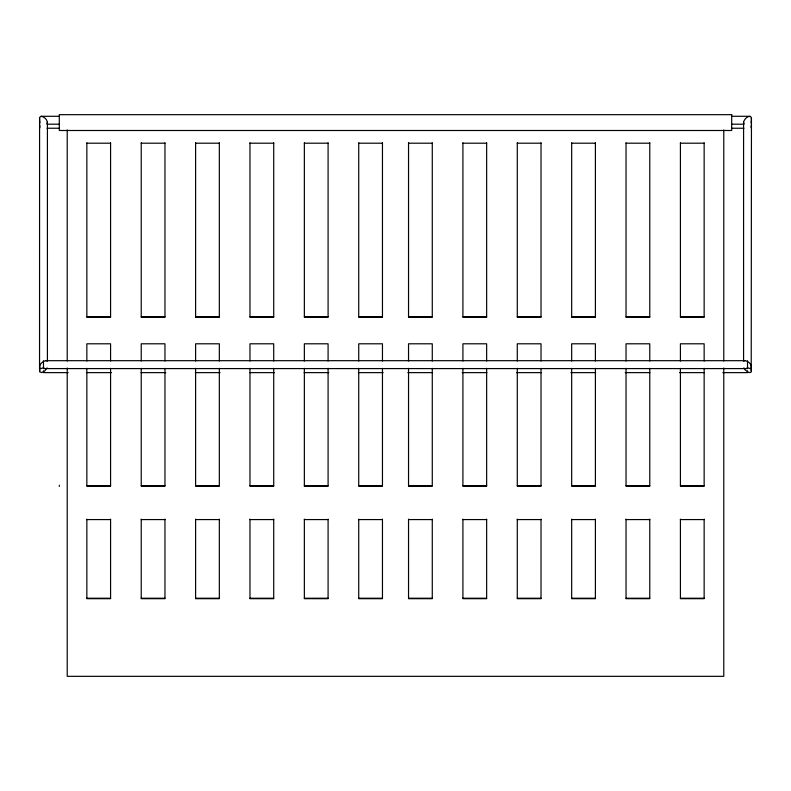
<?xml version="1.0" encoding="UTF-8"?>
<svg xmlns="http://www.w3.org/2000/svg" width="791" height="791" viewBox="0 0 791 791"><rect width="100%" height="100%" fill="white"/><g stroke="black" fill="none" stroke-linecap="round" stroke-linejoin="round"><path stroke-width="1.19" d="M47.094 367.874L44.889 370.85L41.864 372.551L39.787 371.988L39.876 369.476M39.55 371.305L39.58 117.454L41.172 116.287L59.305 116.287M41.172 116.287C44.375 116.742 48.231 120.252 47.094 123.673M39.787 125.314L39.876 127.717M743.58 361.131L743.58 122.219C744.291 119.194 747.277 115.98 750.58 116.425L751.45 118.264L751.213 371.988L750.016 372.63L748.148 372.215L745.201 369.921L743.906 367.874M751.213 119.223L751.45 118.264M751.213 123.267L751.124 120.865M39.876 120.865L39.787 123.267M751.124 127.717L751.213 125.314M43.891 367.588L40.984 368.586L39.787 367.944C38.927 364.483 42.694 360.983 45.987 360.686L745.013 360.686C748.306 360.983 752.073 364.483 751.213 367.944L750.016 368.586L747.109 367.588M744.311 360.884L745.013 360.686M731.695 116.287L749.828 116.287M47.025 124.197L59.305 124.197M731.695 124.197L743.975 124.197M47.025 128.241L59.305 128.241M731.695 128.241L743.975 128.241M86.852 143.201L110.582 143.201M141.233 143.201L164.963 143.201M195.604 143.201L219.334 143.201M249.976 143.201L273.716 143.201M304.357 143.201L328.087 143.201M358.728 143.201L382.458 143.201M408.542 143.201L432.272 143.201M462.913 143.201L486.643 143.201M517.284 143.201L541.024 143.201M571.666 143.201L595.396 143.201M626.037 143.201L649.767 143.201M680.418 143.201L704.148 143.201M86.852 316.786L110.582 316.786M141.233 316.786L164.963 316.786M195.604 316.786L219.334 316.786M249.976 316.786L273.716 316.786M304.357 316.786L328.087 316.786M358.728 316.786L382.458 316.786M408.542 316.786L432.272 316.786M462.913 316.786L486.643 316.786M517.284 316.786L541.024 316.786M571.666 316.786L595.396 316.786M626.037 316.786L649.767 316.786M680.418 316.786L704.148 316.786M68.184 372.63L43.485 372.63L43.485 370.85M86.713 372.63L111.422 372.63M141.065 372.63L165.764 372.63M195.407 372.63L220.106 372.63M249.758 372.63L274.457 372.63M304.1 372.63L328.799 372.63M358.442 372.63L383.151 372.63M407.849 372.63L432.558 372.63M462.201 372.63L486.9 372.63M516.543 372.63L541.242 372.63M570.894 372.63L595.593 372.63M625.236 372.63L649.935 372.63M679.578 372.63L704.287 372.63M722.816 372.63L747.515 372.63L747.515 370.85M86.852 485.733L110.582 485.733M141.233 485.733L164.963 485.733M195.604 485.733L219.334 485.733M249.976 485.733L273.716 485.733M304.357 485.733L328.087 485.733M358.728 485.733L382.458 485.733M408.542 485.733L432.272 485.733M462.913 485.733L486.643 485.733M517.284 485.733L541.024 485.733M571.666 485.733L595.396 485.733M626.037 485.733L649.767 485.733M680.418 485.733L704.148 485.733M86.852 519.578L110.582 519.578M141.233 519.578L164.963 519.578M195.604 519.578L219.334 519.578M249.976 519.578L273.716 519.578M304.357 519.578L328.087 519.578M358.728 519.578L382.458 519.578M408.542 519.578L432.272 519.578M462.913 519.578L486.643 519.578M517.284 519.578L541.024 519.578M571.666 519.578L595.396 519.578M626.037 519.578L649.767 519.578M680.418 519.578L704.148 519.578M86.852 598.233L110.582 598.233M141.233 598.233L164.963 598.233M195.604 598.233L219.334 598.233M249.976 598.233L273.716 598.233M304.357 598.233L328.087 598.233M358.728 598.233L382.458 598.233M408.542 598.233L432.272 598.233M462.913 598.233L486.643 598.233M517.284 598.233L541.024 598.233M571.666 598.233L595.396 598.233M626.037 598.233L649.767 598.233M680.418 598.233L704.148 598.233M45.987 360.686L46.689 360.884M743.906 123.673L743.58 122.219M751.124 369.476L751.45 371.305M39.55 118.264L39.787 119.223M747.515 360.765L747.515 368.586L43.485 368.586L43.485 360.765M723.785 129.922L723.785 361.003M723.785 367.973L723.785 676.325L67.215 676.325L67.215 367.973M704.148 142.756L704.148 317.231L680.418 317.231L680.418 142.756M704.148 361.072L704.148 343.798L680.418 343.798L680.418 361.072M704.148 368.339L704.148 486.178L680.418 486.178L680.418 368.339M704.148 519.133L704.148 598.688L680.418 598.688L680.418 519.133M649.767 142.756L649.767 317.231L626.037 317.231L626.037 142.756M649.767 361.072L649.767 343.798L626.037 343.798L626.037 361.072M649.767 368.339L649.767 486.178L626.037 486.178L626.037 368.339M649.767 519.133L649.767 598.688L626.037 598.688L626.037 519.133M595.396 142.756L595.396 317.231L571.666 317.231L571.666 142.756M595.396 361.072L595.396 343.798L571.666 343.798L571.666 361.072M595.396 368.339L595.396 486.178L571.666 486.178L571.666 368.339M595.396 519.133L595.396 598.688L571.666 598.688L571.666 519.133M541.024 142.756L541.024 317.231L517.284 317.231L517.284 142.756M541.024 361.072L541.024 343.798L517.284 343.798L517.284 361.072M541.024 368.339L541.024 486.178L517.284 486.178L517.284 368.339M541.024 519.133L541.024 598.688L517.284 598.688L517.284 519.133M486.643 142.756L486.643 317.231L462.913 317.231L462.913 142.756M486.643 361.072L486.643 343.798L462.913 343.798L462.913 361.072M486.643 368.339L486.643 486.178L462.913 486.178L462.913 368.339M486.643 519.133L486.643 598.688L462.913 598.688L462.913 519.133M432.272 142.756L432.272 317.231L408.542 317.231L408.542 142.756M432.272 361.072L432.272 343.798L408.542 343.798L408.542 361.072M432.272 368.339L432.272 486.178L408.542 486.178L408.542 368.339M432.272 519.133L432.272 598.688L408.542 598.688L408.542 519.133M382.458 142.756L382.458 317.231L358.728 317.231L358.728 142.756M382.458 361.072L382.458 343.798L358.728 343.798L358.728 361.072M382.458 368.339L382.458 486.178L358.728 486.178L358.728 368.339M382.458 519.133L382.458 598.688L358.728 598.688L358.728 519.133M328.087 142.756L328.087 317.231L304.357 317.231L304.357 142.756M328.087 361.072L328.087 343.798L304.357 343.798L304.357 361.072M328.087 368.339L328.087 486.178L304.357 486.178L304.357 368.339M328.087 519.133L328.087 598.688L304.357 598.688L304.357 519.133M273.716 142.756L273.716 317.231L249.976 317.231L249.976 142.756M273.716 361.072L273.716 343.798L249.976 343.798L249.976 361.072M273.716 368.339L273.716 486.178L249.976 486.178L249.976 368.339M273.716 519.133L273.716 598.688L249.976 598.688L249.976 519.133M219.334 142.756L219.334 317.231L195.604 317.231L195.604 142.756M219.334 361.072L219.334 343.798L195.604 343.798L195.604 361.072M219.334 368.339L219.334 486.178L195.604 486.178L195.604 368.339M219.334 519.133L219.334 598.688L195.604 598.688L195.604 519.133M164.963 142.756L164.963 317.231L141.233 317.231L141.233 142.756M164.963 361.072L164.963 343.798L141.233 343.798L141.233 361.072M164.963 368.339L164.963 486.178L141.233 486.178L141.233 368.339M164.963 519.133L164.963 598.688L141.233 598.688L141.233 519.133M110.582 142.756L110.582 317.231L86.852 317.231L86.852 142.756M110.582 361.072L110.582 343.798L86.852 343.798L86.852 361.072M110.582 368.339L110.582 486.178L86.852 486.178L86.852 368.339M110.582 519.133L110.582 598.688L86.852 598.688L86.852 519.133M67.215 129.922L67.215 361.003M59.305 485.229L59.305 486.386M47.42 122.219L47.42 361.131M731.695 114.675L59.305 114.675L59.305 130.495L731.695 130.495L731.695 114.675"/></g></svg>
